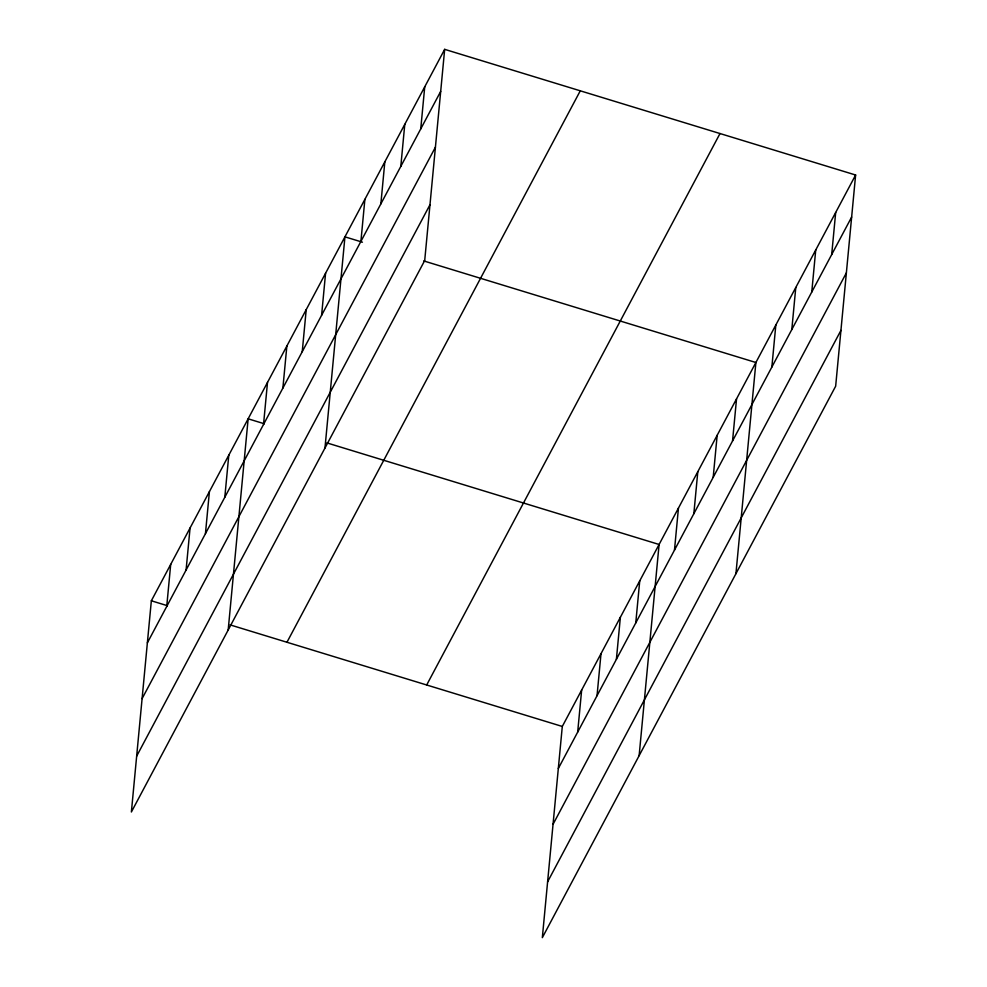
<?xml version="1.0" encoding="UTF-8"?>
<svg xmlns="http://www.w3.org/2000/svg" width="987" height="987" viewBox="0 0 987 987"><rect width="100%" height="100%" fill="white"/><g stroke="black" fill="none" stroke-linecap="round" stroke-linejoin="round"><path stroke-width="1.48" d="M444.668 49.35L151.344 600.787L131.382 811.993L424.706 260.543L444.668 49.35L855.618 175.007L835.656 386.213L542.332 937.65L562.294 726.457L855.618 175.007M166.729 606.437L170.702 564.391M186.087 570.042L190.059 528.008M205.444 533.646L209.417 491.612M224.802 497.251L228.787 455.217M228.182 630.014L248.144 418.821L264.183 423.719M263.529 424.459L267.502 382.425M282.887 388.064L286.859 346.03M302.244 351.668L306.217 309.634M321.602 315.272L325.574 273.239M324.97 448.036L344.944 236.843L362.439 242.185M360.909 241.383L364.882 199.337M380.859 203.89L384.831 161.843M400.808 166.384L404.781 124.35M420.746 128.89L424.731 86.844M577.679 732.095L581.651 690.061M597.036 695.699L601.009 653.665M616.394 659.316L620.367 617.27M635.764 622.92L639.736 580.874M639.132 755.672L659.094 544.479L326.882 442.892M674.479 550.129L678.451 508.083M693.836 513.733L697.809 471.687M713.194 477.338L717.167 435.292M732.551 440.942L736.536 398.896M735.932 573.694L755.894 362.5L423.682 260.913M771.859 367.041L775.831 325.007M791.808 329.547L795.781 287.513M811.758 292.053L815.731 250.007M831.696 254.547L835.681 212.513M147.371 642.833L440.695 91.396M142.091 698.648L435.415 147.211M136.65 756.165L429.987 204.728M286.958 642.266L580.282 90.816M426.68 684.99L720.004 133.541M558.321 768.491L851.645 217.054M553.041 824.318L846.377 272.868M547.6 881.835L840.936 330.386M151.344 600.787L167.383 605.697M230.082 624.87L562.294 726.457"/></g></svg>
